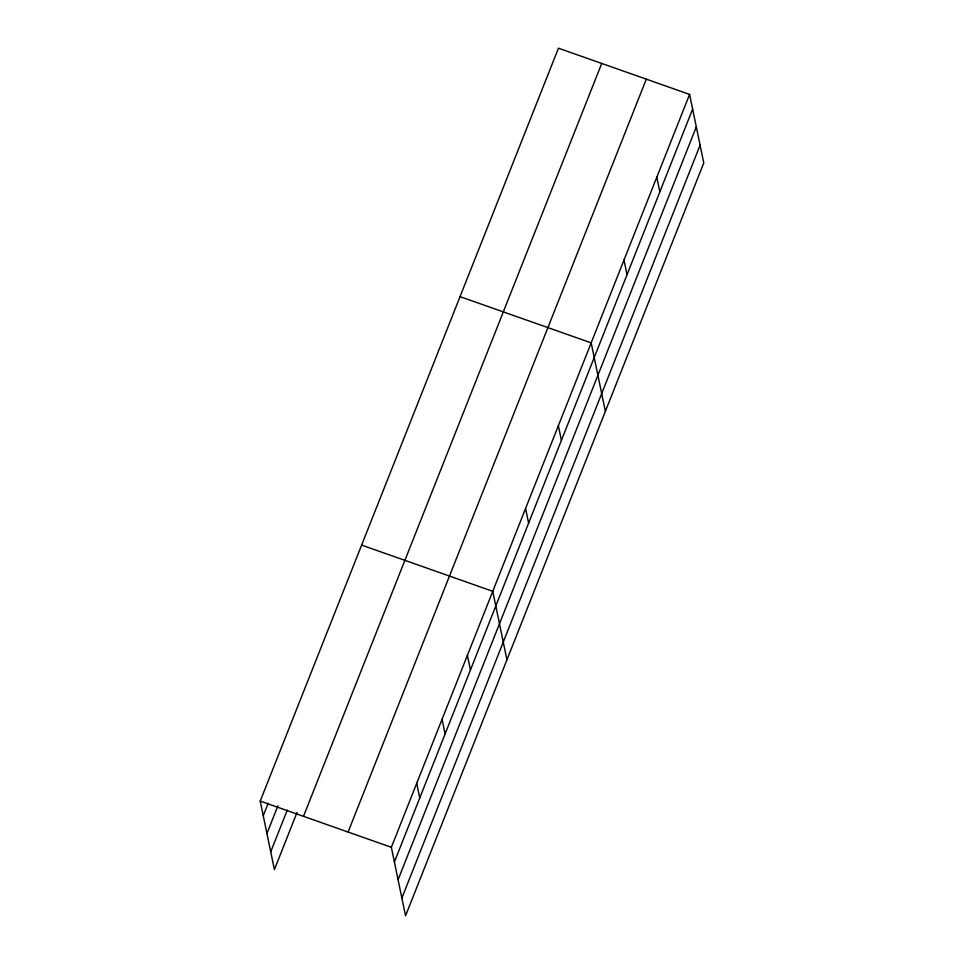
<?xml version="1.0" encoding="UTF-8"?>
<svg xmlns="http://www.w3.org/2000/svg" width="964" height="964" viewBox="0 0 964 964"><rect width="100%" height="100%" fill="white"/><g stroke="black" fill="none" stroke-linecap="round" stroke-linejoin="round"><path stroke-width="1.45" d="M296.996 812.556L274.403 869.588L260.22 801.084L558.457 48.2L689.597 94.412L703.78 162.916L405.543 915.8L391.36 847.296L689.597 94.412M263.256 815.761L268.209 803.241M266.932 833.523L277.957 805.699M270.727 851.827L287.26 810.085M303.491 816.327L601.729 63.455M348.088 832.04L646.314 79.156M394.397 861.973L692.634 109.089M398.084 879.734L696.309 126.85M401.868 898.038L700.105 145.154M460.033 296.647L591.185 342.859L605.368 411.363M361.621 545.106L492.761 591.318L506.944 659.822M260.22 801.084L391.36 847.296M656.797 177.231L659.834 191.896M623.985 260.039L627.022 274.716M558.373 425.678L561.409 440.355M525.573 508.498L528.609 523.175M467.407 655.303L470.456 669.98M442.066 719.301L445.103 733.978M416.713 783.298L419.75 797.975"/></g></svg>
